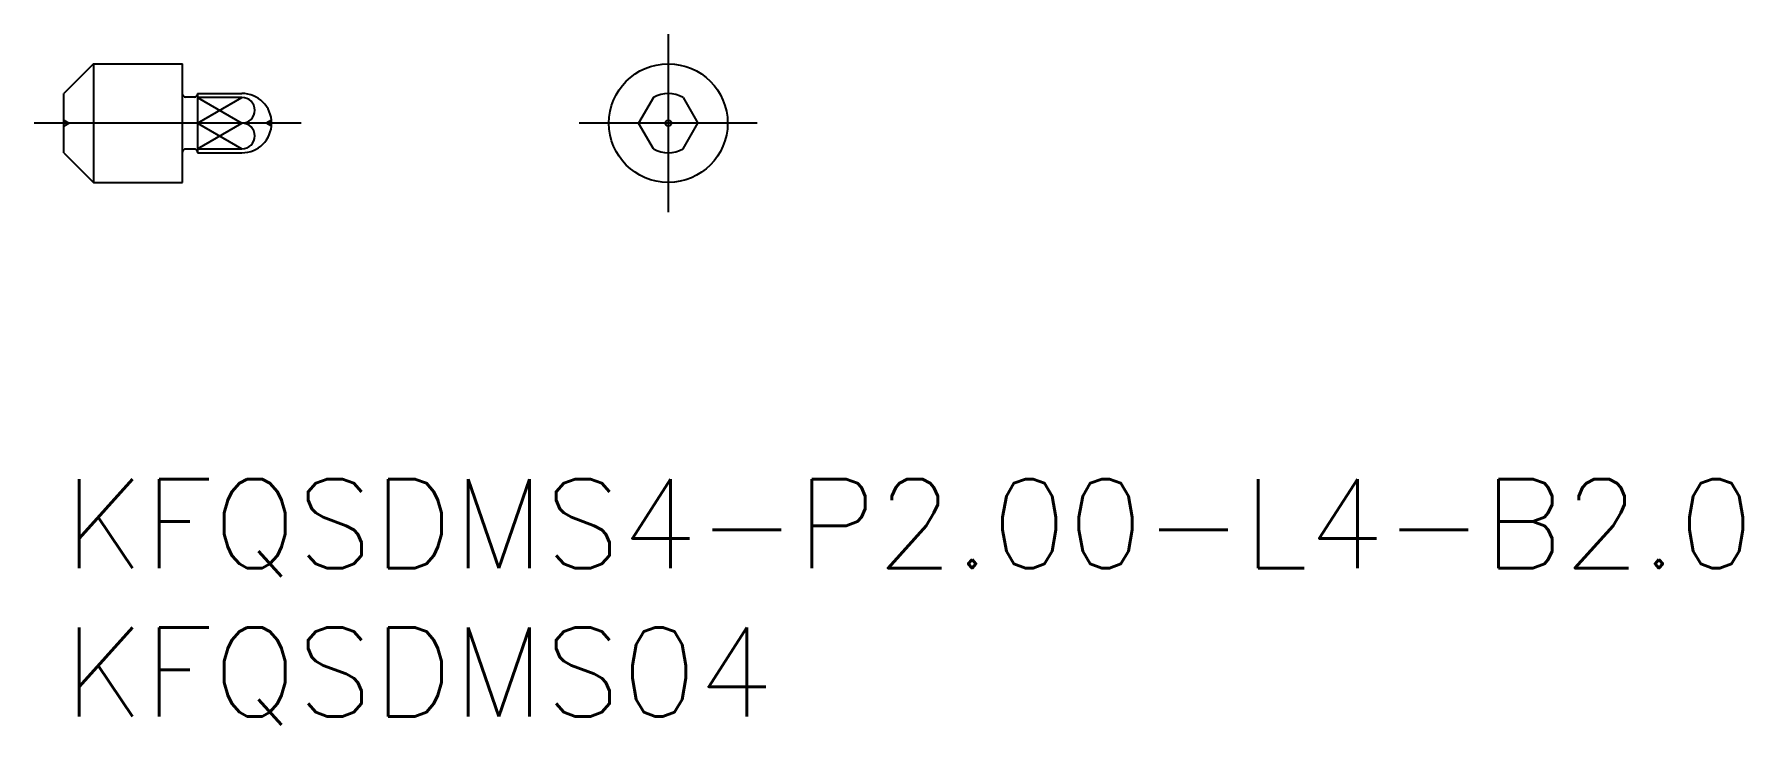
# Model space of a CAD drawing. Extents: x -1 to 56.6, y -8.3 to 15.
import ezdxf

# ---------------------------------------------------------------- set-up
doc = ezdxf.new("R2010")
doc.units = 0
doc.header["$LTSCALE"] = 0.5
doc.linetypes.add('CENTER', pattern=[50.8, 31.75, -6.35, 6.35, -6.35])
doc.linetypes.add('DASHED', pattern=[19.05, 12.7, -6.35])
for name, color, linetype in [('MSM_CENTER', 1, 'CENTER'), ('MSM_CONTINUOUS', 7, 'CONTINUOUS'), ('MSM_DASHED', 4, 'DASHED'), ('MSM_NARROW', 5, 'CONTINUOUS'), ('MSM_PART_NUMBER', 7, 'CONTINUOUS')]:
    doc.layers.add(name, color=color, linetype=linetype)
doc.styles.get("Standard").update_dxf_attribs({"font": 'txt.shx', "height": 3, "bigfont": 'bigfont.shx'})

# ---------------------------------------------------------------- blocks, each defined once
blk = doc.blocks.new('*U11')
at = {"layer": 'MSM_PART_NUMBER'}
blk.add_text('KFQSDMS4-P2.00-L4-B2.0', height=3, dxfattribs=at).set_placement((0, -3))
blk = doc.blocks.new('*U12')
at = {"layer": 'MSM_PART_NUMBER'}
blk.add_text('KFQSDMS04', height=3, dxfattribs=at).set_placement((0, -8))

msp = doc.modelspace()

# ---------------------------------------------------------------- linework, layer by layer
at = {"layer": 'MSM_CENTER'}
for p, q in [((20.366, 15), (20.366, 9)), ((8, 12), (-1, 12)), ((23.366, 12), (17.366, 12))]:
    msp.add_line(p, q, dxfattribs=at)
at = {"layer": 'MSM_CONTINUOUS'}
for p, q in [((1, 14), (0, 13)), ((1, 14), (4, 14)), ((1, 14), (1, 10)), ((4, 10), (4, 14)), ((0, 11), (0, 13)), ((4.4, 12.875), (4.1, 12.875)), ((4.5, 13), (6, 13)), ((4.5, 13), (4.5, 11)), ((6, 12.866), (4.5, 12.866)), ((19.866, 12.866), (19.366, 12)), ((20.866, 12.866), (21.366, 12)), ((6, 12), (4.5, 12)), ((19.866, 11.134), (19.366, 12)), ((20.866, 11.134), (21.366, 12)), ((0, 11), (1, 10)), ((4.4, 11.125), (4.1, 11.125)), ((4.5, 11.134), (6, 11.134)), ((4.5, 11), (6, 11)), ((1, 10), (4, 10))]:
    msp.add_line(p, q, dxfattribs=at)
for radius in [2, 0.1]:
    msp.add_circle((20.366, 12), radius, dxfattribs=at)
for centre, radius, start, end in [((4.1, 12.975), 0.1, 180, 270), ((4.4, 12.975), 0.1, 270, 0), ((6, 12), 1, 270, 90), ((6, 12.433), 0.433, 270, 90), ((20.366, 12), 1, 60, 120), ((6, 11.567), 0.433, 270, 90), ((4.1, 11.025), 0.1, 90, 180), ((4.4, 11.025), 0.1, 0, 90), ((20.366, 12), 1, 240, 300)]:
    msp.add_arc(centre, radius, start, end, dxfattribs=at)
at = {"layer": 'MSM_DASHED'}
for p, q in [((0, 12.1), (0.173, 12)), ((6.995, 12.1), (6.822, 12)), ((0, 11.9), (0.173, 12)), ((6.995, 11.9), (6.822, 12))]:
    msp.add_line(p, q, dxfattribs=at)
at = {"layer": 'MSM_NARROW'}
for p, q in [((4.5, 12.866), (6, 12)), ((4.5, 12), (6, 12.866)), ((4.5, 11.134), (6, 12)), ((4.5, 12), (6, 11.134))]:
    msp.add_line(p, q, dxfattribs=at)

# ---------------------------------------------------------------- block references
at = {"layer": 'MSM_CONTINUOUS'}
for name in ['*U11', '*U12']:
    msp.add_blockref(name, (0, 0), dxfattribs=at)

doc.saveas('drawing.dxf')
